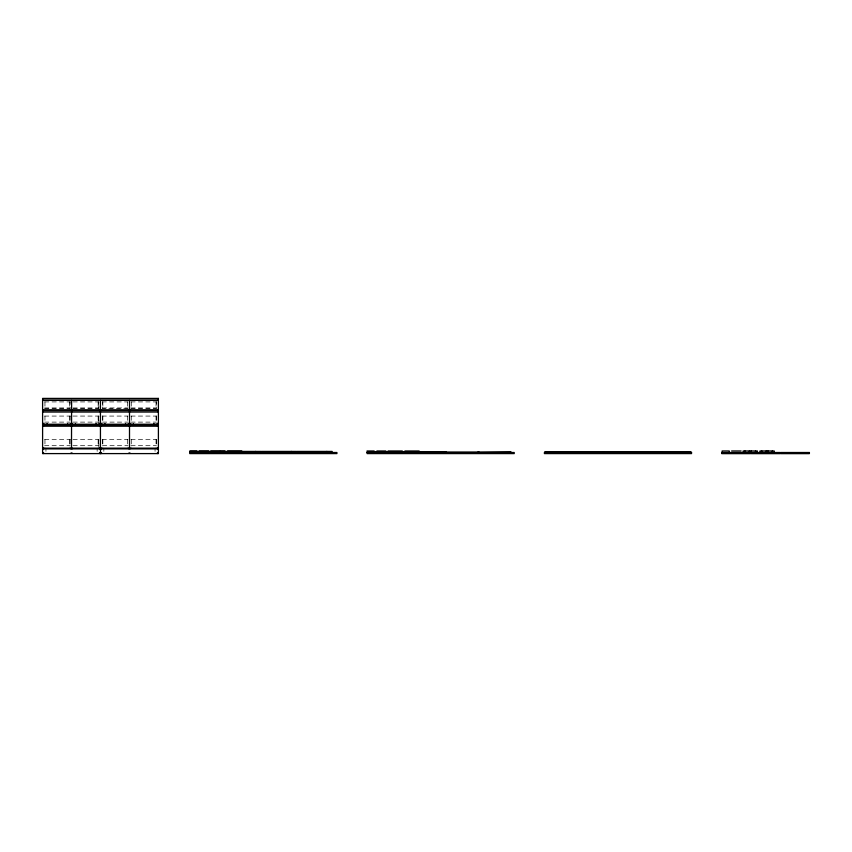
<?xml version="1.0" encoding="UTF-8"?>
<svg xmlns="http://www.w3.org/2000/svg" width="852" height="852" viewBox="0 0 852 852"><rect width="100%" height="100%" fill="white"/><g stroke="black" fill="none" stroke-linecap="round" stroke-linejoin="round"><path stroke-width="0.64" stroke-dasharray="4.26 3.19" d="M44.592 401.91L70.46 401.91M72.995 401.91L98.875 401.91L98.875 409.439M102.123 401.91L128.002 401.91M130.899 401.91L156.768 401.91M44.592 407.938L70.098 407.938M72.995 407.938L98.512 407.938M102.485 407.938L128.002 407.938M130.899 407.938L156.406 407.938M44.592 408.662L70.098 408.662L70.098 401.91M72.995 408.662L98.512 408.662L98.512 401.91M128.002 408.662L102.485 408.662L102.485 401.91M130.899 408.662L156.406 408.662L156.406 401.91M44.592 416.074L70.46 416.074M72.995 416.074L98.875 416.074L98.875 423.614M102.123 416.074L128.002 416.074M130.899 416.074L156.768 416.074M44.592 422.113L70.098 422.113M72.995 422.113L98.512 422.113M102.485 422.113L128.002 422.113M130.899 422.113L156.406 422.113M44.592 439.664L70.46 439.664M72.995 439.664L98.875 439.664L98.875 447.204M102.123 439.664L128.002 439.664M130.899 439.664L156.768 439.664M44.592 445.692L70.098 445.692M72.995 445.692L98.512 445.692M102.485 445.692L128.002 445.692M130.899 445.692L156.406 445.692M156.406 416.074L156.406 422.837M156.406 439.664L156.406 446.416M156.044 401.91L156.044 409.439M156.044 416.074L156.044 423.614M156.044 439.664L156.044 447.204M155.053 449.068L155.053 451.326M131.261 401.91L131.261 409.439M131.261 416.074L131.261 423.614M131.261 439.664L131.261 447.204M127.64 401.91L127.64 409.439M127.64 416.074L127.64 423.614M127.64 439.664L127.64 447.204M103.848 449.068L103.848 451.326M102.847 401.91L102.847 409.439M102.847 416.074L102.847 423.614M102.847 439.664L102.847 447.204M102.485 416.074L102.485 422.837M102.485 439.664L102.485 446.416M98.512 416.074L98.512 422.837M98.512 439.664L98.512 446.416M98.15 401.91L98.15 409.439M98.15 416.074L98.15 423.614M98.15 439.664L98.15 447.204M97.149 449.068L97.149 451.326M70.098 416.074L70.098 422.837M70.098 439.664L70.098 446.416M69.736 401.91L69.736 409.439M69.736 416.074L69.736 423.614M69.736 439.664L69.736 447.204M45.944 449.068L45.944 451.326M44.954 401.91L44.954 409.439M44.954 416.074L44.954 423.614M44.954 439.664L44.954 447.204"/><path stroke-width="1.28" d="M42.6 400.216L158.397 400.216M42.664 400.397L158.334 400.397M42.664 410.11L158.334 410.11M42.664 410.408L158.334 410.408M42.664 410.526L158.334 410.526M42.664 412.038L158.334 412.038M42.664 424.285L158.334 424.285M42.664 424.584L158.334 424.584M42.664 424.701L158.334 424.701M42.664 426.213L158.334 426.213M42.6 448.163L158.397 448.163M42.6 448.887L158.397 448.887M196.865 450.974L189.762 450.974L189.762 453.594L336.923 453.594L336.923 452.508L189.762 452.508M199.208 450.974L208.697 450.974M210.753 450.974L224.992 450.974L224.992 452.508M227.58 450.974L241.819 450.974M374.177 450.974L367.074 450.974L367.074 453.594L514.235 453.594L514.235 452.508L367.074 452.508M376.872 450.974L385.86 450.974M388.065 450.974L402.314 450.974M404.892 450.974L419.141 450.974L419.141 452.508M731.602 450.974L741.091 450.974M446.022 452.146L478.174 452.146M478.771 452.146L510.923 451.784L510.923 452.508M721.708 452.806L750.537 452.806M751.134 452.806L779.963 452.806M780.57 452.806L809.4 452.806M42.6 452.987L43.686 452.987M71.004 452.987L72.09 452.987M99.418 452.987L101.58 452.987M128.908 452.987L129.994 452.987M157.311 452.987L158.397 452.987M721.708 453.413L750.537 453.413M751.134 453.413L779.963 453.413M780.57 453.413L809.4 453.413M774.212 452.508L774.212 450.974L759.963 450.974L759.963 452.508M772.37 450.974L772.37 452.508M766.172 450.974L766.172 452.508M761.805 450.974L761.805 452.508M757.385 452.508L757.385 450.974L743.136 450.974L743.136 452.508M755.543 450.974L755.543 452.508M751.176 450.974L751.134 453.594L779.963 453.594L779.963 452.508L721.708 452.508L721.708 453.594L750.537 453.594L750.537 452.508M749.345 450.974L749.345 452.508M744.978 450.974L744.978 452.508M729.248 452.508L729.248 450.974L722.145 450.974L722.145 452.508M690.951 452.508L690.951 451.784L544.992 451.784L544.992 452.508M687.511 451.784L687.511 452.508M687.149 451.784L687.149 452.508M662.355 451.784L662.355 452.508M662.004 451.784L662.004 452.508M661.397 451.784L661.397 452.508M603.493 451.784L603.493 452.508M602.896 451.784L602.896 452.508M545.61 451.784L545.61 452.391M545.355 451.784L545.355 452.508M479.133 452.146L478.771 452.508M478.174 452.508L477.812 452.146M446.384 452.146L446.022 452.508M445.426 452.508L445.426 451.784L419.908 451.784L419.908 452.508M419.301 452.508L419.301 451.784L393.794 451.784L393.794 452.508M393.187 452.508L393.187 451.784L367.681 451.784L367.681 452.508M332.099 452.508L332.099 451.422L297.114 451.422L297.114 452.508M326.848 451.422L326.848 452.508M296.507 452.508L296.507 451.422L261.532 451.422L261.532 452.508M291.267 451.422L291.267 452.508M260.925 452.508L260.925 451.422L225.95 451.422L225.95 452.508M255.685 451.422L255.685 452.508M225.343 452.508L225.343 451.422L190.358 451.422L190.358 452.508M220.093 451.422L220.093 452.508M157.886 452.987L157.886 453.594M157.311 423.242L157.311 425.862M157.311 448.163L157.311 448.887M153.935 423.614L153.935 424.584M133.37 423.614L133.37 424.584M129.994 423.242L129.994 425.862M129.994 448.163L129.994 448.887M129.504 400.397L129.504 448.163M128.908 423.242L128.908 425.862M128.908 448.163L128.908 448.887M125.532 423.614L125.532 424.584M104.966 423.614L104.966 424.584M101.58 423.242L101.58 425.862M101.58 448.163L101.58 448.887M101.015 452.987L101.015 453.594M100.44 400.397L100.44 448.163M100.504 448.887L100.504 453.594M99.982 452.987L99.982 453.594M99.418 423.242L99.418 425.862M99.418 448.163L99.418 448.887M96.031 423.614L96.031 424.584M75.466 423.614L75.466 424.584M72.09 423.242L72.09 425.862M72.09 448.163L72.09 448.887M71.611 400.397L71.493 448.163M71.004 423.242L71.004 425.862M71.004 448.163L71.004 448.887M67.627 423.614L67.627 424.584M47.062 423.614L47.062 424.584M43.686 423.242L43.686 425.862M43.686 448.163L43.686 448.887M43.111 452.987L43.111 453.594M158.397 398.406L42.6 398.406L42.6 453.594L158.397 453.594L158.397 398.406M691.547 452.508L544.396 452.508L544.396 453.594L691.547 453.594L691.547 452.508M809.4 452.508L780.57 452.508L780.57 453.594L809.4 453.594L809.4 452.508M768.003 452.508L768.003 450.974L767.971 452.508"/></g></svg>
